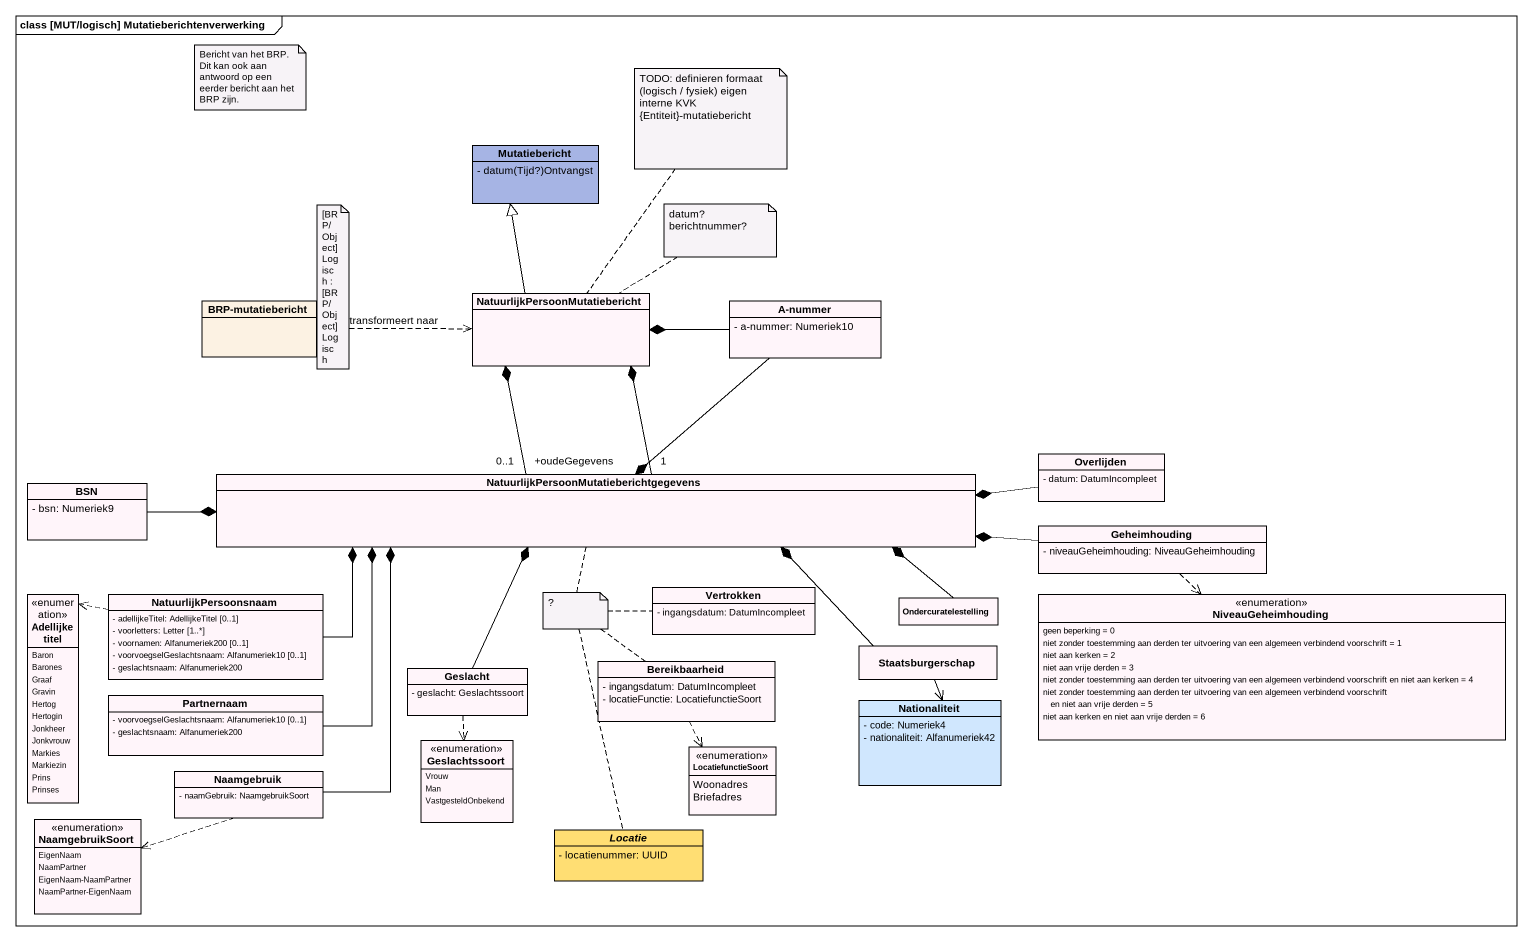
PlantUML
@startuml
mainframe class [MUT/logisch] Mutatieberichtenverwerking
hide circle
hide empty members
skinparam classAttributeIconSize 0
class Mutatiebericht #A6B4E4 {
  {field} - datum(Tijd?)Ontvangst
}
class "BRP-mutatiebericht" as BRP_mutatiebericht
class "NatuurlijkPersoonMutatiebericht" as NatuurlijkPersoonMutatieberi #FFF5FA
class "A-nummer" as A_nummer #FFF5FA {
  - a-nummer: Numeriek10
}
class Overlijden #FFF5FA {
  - datum: DatumIncompleet
}
class BSN #FFF5FA {
  - bsn: Numeriek9
}
class "NatuurlijkPersoonMutatieberichtgegevens" as NatuurlijkPersoonMutatieberi_2 #FFF5FA
class Geheimhouding #FFF5FA {
  - niveauGeheimhouding: NiveauGeheimhouding
}
class Vertrokken #FFF5FA {
  - ingangsdatum: DatumIncompleet
}
enum "Adellijke titel" as Adellijke_titel #FFF5FA {
  Baron
  Barones
  Graaf
  Gravin
  Hertog
  Hertogin
  Jonkheer
  Jonkvrouw
  Markies
  Markiezin
  Prins
  Prinses
}
class NatuurlijkPersoonsnaam #FFF5FA {
  - adellijkeTitel: AdellijkeTitel [0..1]
  - voorletters: Letter [1..*]
  - voornamen: Alfanumeriek200 [0..1]
  - voorvoegselGeslachtsnaam: Alfanumeriek10 [0..1]
  - geslachtsnaam: Alfanumeriek200
}
class Ondercuratelestelling #FFF5FA
enum NiveauGeheimhouding #FFF5FA {
  geen beperking = 0
  niet zonder toestemming aan derden ter uitvoering van een algemeen verbindend voorschrift = 1
  niet aan kerken = 2
  niet aan vrije derden = 3
  niet zonder toestemming aan derden ter uitvoering van een algemeen verbindend voorschrift en niet aan kerken = 4
  niet zonder toestemming aan derden ter uitvoering van een algemeen verbindend voorschrift en niet aan vrije derden = 5
  niet aan kerken en niet aan vrije derden = 6
}
class Geslacht #FFF5FA {
  - geslacht: Geslachtssoort
}
class Bereikbaarheid #FFF5FA {
  - ingangsdatum: DatumIncompleet
  - locatieFunctie: LocatiefunctieSoort
}
class Staatsburgerschap #FFF5FA
class Partnernaam #FFF5FA {
  - voorvoegselGeslachtsnaam: Alfanumeriek10 [0..1]
  - geslachtsnaam: Alfanumeriek200
}
class Nationaliteit #D0E7FE {
  - code: Numeriek4
  - nationaliteit: Alfanumeriek42
}
enum Geslachtssoort #FFF5FA {
  Vrouw
  Man
  VastgesteldOnbekend
}
enum LocatiefunctieSoort #FFF5FA {
  Woonadres
  Briefadres
}
class Naamgebruik #FFF5FA {
  - naamGebruik: NaamgebruikSoort
}
enum NaamgebruikSoort #FFF5FA {
  EigenNaam
  NaamPartner
  EigenNaam-NaamPartner
  NaamPartner-EigenNaam
}
abstract class Locatie #FFDE73 {
  - locatienummer: UUID
}
BRP_mutatiebericht .right.> NatuurlijkPersoonMutatieberi : transformeert naar
NatuurlijkPersoonMutatieberi -up-|> Mutatiebericht
A_nummer -left-* NatuurlijkPersoonMutatieberi
A_nummer --* NatuurlijkPersoonMutatieberi_2
Overlijden -left-* NatuurlijkPersoonMutatieberi_2
BSN -right-* NatuurlijkPersoonMutatieberi_2
NatuurlijkPersoonMutatieberi_2 "1" -up-* NatuurlijkPersoonMutatieberi
NatuurlijkPersoonMutatieberi_2 "+oudeGegevens\n0..1" -up-* NatuurlijkPersoonMutatieberi
Geheimhouding -left-* NatuurlijkPersoonMutatieberi_2
Geheimhouding ..> NiveauGeheimhouding
NatuurlijkPersoonsnaam -right-* NatuurlijkPersoonMutatieberi_2
NatuurlijkPersoonsnaam .left.> Adellijke_titel
Ondercuratelestelling -left-* NatuurlijkPersoonMutatieberi_2
Geslacht -up-* NatuurlijkPersoonMutatieberi_2
Geslacht ..> Geslachtssoort
Bereikbaarheid ..> LocatiefunctieSoort
Staatsburgerschap -left-* NatuurlijkPersoonMutatieberi_2
Staatsburgerschap --> Nationaliteit
Partnernaam -right-* NatuurlijkPersoonMutatieberi_2
Naamgebruik -up-* NatuurlijkPersoonMutatieberi_2
Naamgebruik .left.> NaamgebruikSoort
note as N1
  Bericht van het BRP. Dit kan ook aan antwoord op een eerder bericht aan het BRP zijn.
end note
note top of NatuurlijkPersoonMutatieberi : TODO: definieren formaat (logisch / fysiek) eigen interne KVK {Entiteit}-mutatiebericht
note as N3
  [BRP/Object] Logisch : [BRP/Object] Logisch
end note
note top of NatuurlijkPersoonMutatieberi
  datum?
  berichtnummer?
end note
note as N5
  ?
end note
N5 .. Locatie
N5 .. Bereikbaarheid
N5 .. NatuurlijkPersoonMutatieberi_2
N5 .. Vertrokken
@enduml
